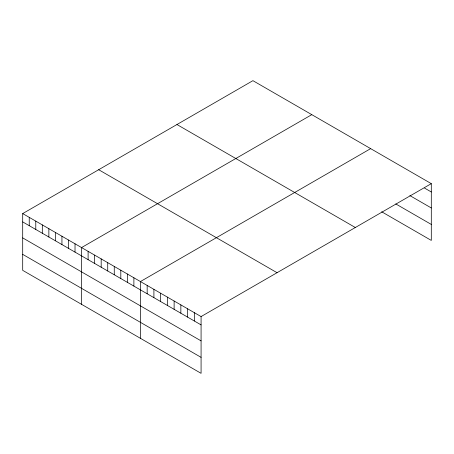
<?xml version="1.0" encoding="UTF-8"?>
<svg xmlns="http://www.w3.org/2000/svg" width="454" height="454" viewBox="0 0 454 454"><rect width="100%" height="100%" fill="white"/><g stroke="black" fill="none" stroke-linecap="round" stroke-linejoin="round"><path stroke-width="0.68" d="M431.3 183.649L201.077 316.569L201.077 373.336L22.7 270.351L22.7 213.584L252.923 80.664L431.3 183.649L431.3 240.416L381.678 211.768M311.79 114.652L81.561 247.572L81.561 304.333M370.651 148.634L140.428 281.554L140.428 338.321M424.564 188.087L431.3 191.974M409.86 195.583L431.3 207.96M395.769 203.914L431.3 224.429M176.952 124.527L355.323 227.511M98.677 169.722L277.048 272.706M22.7 213.584L201.077 316.569M22.7 221.91L201.077 324.894M22.7 237.896L201.077 340.88M22.7 254.365L201.077 357.349M194.335 312.675L194.335 321.006M187.598 308.788L187.598 317.113M180.857 304.895L180.857 313.226M174.12 301.008L174.12 309.333M167.384 297.115L167.384 305.44M160.642 293.227L160.642 301.552M153.906 289.334L153.906 297.659M147.164 285.447L147.164 293.772M133.885 277.78L133.885 286.105M127.347 274L127.347 282.326M120.804 270.226L120.804 278.552M114.266 266.447L114.266 274.778M107.723 262.673L107.723 270.998M101.185 258.899L101.185 267.224M94.642 255.12L94.642 263.451M88.104 251.346L88.104 259.671M75.023 243.792L75.023 252.118M68.48 240.018L68.48 248.344M61.943 236.239L61.943 244.57M55.399 232.465L55.399 240.79M48.862 228.691L48.862 237.016M42.318 224.912L42.318 233.237M35.781 221.138L35.781 229.463M29.238 217.358L29.238 225.689"/></g></svg>
